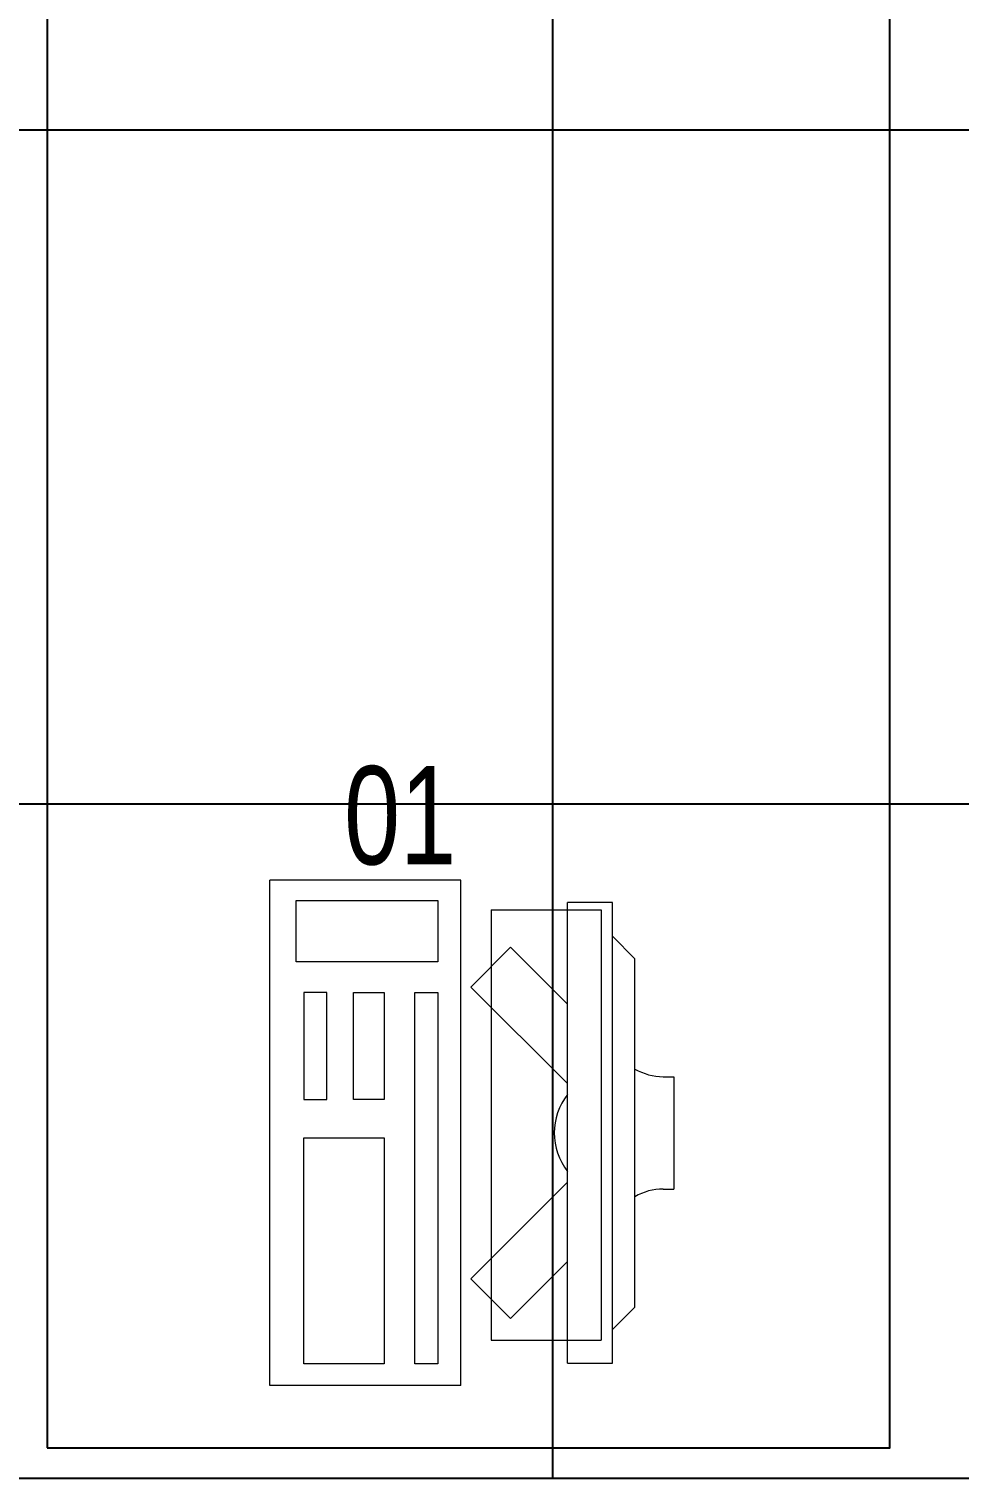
# Model space of a CAD drawing. Extents: x -509638 to 57327, y -29287 to 19916.
# Drawn here: x 30210 to 31038, y -6810 to -5520 of the extents above; entities that cross this region are included whole.
import ezdxf

# ---------------------------------------------------------------- set-up
doc = ezdxf.new("R2010")
doc.units = 0
doc.header["$LTSCALE"] = 0.25
doc.linetypes.add('DASHDOT', pattern=[25.4, 12.7, -6.35, 0, -6.35])
for name, color, linetype, lineweight in [('01-First Floor$0$72_EGR_EQP_TAG', 142, 'Continuous', 5), ('01-First Floor$0$LOADING', 253, 'Continuous', 5), ('01-First Floor$0$Walls', 251, 'Continuous', 5), ('E-LITE-CLNG-CNDT', 6, 'DASHDOT', 35)]:
    doc.layers.add(name, color=color, linetype=linetype, lineweight=lineweight)
doc.layers.add('01-First Floor$0$FALSE CEILING', color=251, linetype='Continuous')
doc.styles.add('01-First Floor$0$X3G_ENTITY_257CFD', font='swisscl.ttf', dxfattribs={"height": 200})

# ---------------------------------------------------------------- blocks, each defined once
blk = doc.blocks.new('01-First Floor$0$ITCWLS1-P')
at = {"layer": '01-First Floor$0$LOADING'}
for p, q in [((-0.17, 0.45), (-0.17, 0)), ((-0.17, 0.45), (0, 0.45)), ((0, 0.45), (0, 0)), ((-0.2651, 0.43, 0), (-0.3051, 0.43, 0)), ((-0.3051, 0.43, 0), (-0.3051, 0.02, 0)), ((-0.2651, 0.43, 0), (-0.2651, 0.02, 0)), ((-0.1496, 0.4305), (-0.1291, 0.4305)), ((-0.1291, 0.4305), (-0.1291, 0.4089)), ((-0.3251, 0.38, 0), (-0.3051, 0.4, 0)), ((-0.197, 0.4094), (-0.295, 0.4094)), ((-0.295, 0.0264), (-0.295, 0.4094)), ((-0.197, 0.0264), (-0.197, 0.4094)), ((-0.3251, 0.38, 0), (-0.3251, 0.07, 0)), ((-0.3503, 0.275), (-0.3596, 0.275)), ((-0.3596, 0.175), (-0.3596, 0.275)), ((-0.3503, 0.175), (-0.3596, 0.175)), ((-0.3251, 0.07, 0), (-0.3051, 0.05, 0)), ((-0.197, 0.0264), (-0.295, 0.0264)), ((-0.3051, 0.02, 0), (-0.2651, 0.02, 0)), ((-0.17, 0), (0, 0))]:
    blk.add_line(p, q, dxfattribs=at)
at = {"layer": '01-First Floor$0$LOADING', "extrusion": (2.48281e-10, 3.18408e-10, -1)}
for p, q in [((-0.2651, 0.3395), (-0.2144, 0.3902)), ((-0.1791, 0.3548), (-0.2144, 0.3902)), ((-0.2651, 0.2688), (-0.1791, 0.3548))]:
    blk.add_line(p, q, dxfattribs=at)
at = {"layer": '01-First Floor$0$LOADING', "extrusion": (2.48281e-10, -3.18408e-10, -1)}
for p, q in [((-0.2651, 0.1812), (-0.1791, 0.0952)), ((-0.2651, 0.1105), (-0.2144, 0.0598)), ((-0.1791, 0.0952), (-0.2144, 0.0598))]:
    blk.add_line(p, q, dxfattribs=at)
at = {"layer": '01-First Floor$0$LOADING'}
for points in [[(-0.1291, 0.4089), (-0.1291, 0.1), (-0.1496, 0.1), (-0.1496, 0.4305)], [(-0.1496, 0.1), (-0.1496, 0.1), (-0.1496, 0.1), (-0.1496, 0.1), (-0.1496, 0.1), (-0.1496, 0.1), (-0.1496, 0.1), (-0.1496, 0.1), (-0.1496, 0.1)], [(-0.1496, 0.1), (-0.1496, 0.1), (-0.1496, 0.1), (-0.1496, 0.1), (-0.1496, 0.1), (-0.1496, 0.1), (-0.1496, 0.1), (-0.1496, 0.1), (-0.1496, 0.1), (-0.1496, 0.1), (-0.1496, 0.1), (-0.1496, 0.1), (-0.1496, 0.1), (-0.1496, 0.1), (-0.1496, 0.1), (-0.1496, 0.1), (-0.1496, 0.1), (-0.1496, 0.1)], [(-0.1496, 0.1), (-0.1496, 0.1), (-0.1496, 0.1), (-0.1496, 0.1), (-0.1496, 0.1), (-0.1496, 0.1), (-0.1496, 0.1), (-0.1496, 0.1), (-0.1496, 0.1), (-0.1496, 0.1)], [(-0.1496, 0.1), (-0.1496, 0.1), (-0.1496, 0.1), (-0.1496, 0.1), (-0.1496, 0.1), (-0.1496, 0.1), (-0.1496, 0.1)], [(-0.1496, 0.1), (-0.1496, 0.1), (-0.1496, 0.1), (-0.1496, 0.1), (-0.1496, 0.1), (-0.1496, 0.1), (-0.1496, 0.1), (-0.1496, 0.1), (-0.1496, 0.1), (-0.1496, 0.1)], [(-0.1496, 0.1), (-0.1496, 0.1), (-0.1496, 0.1), (-0.1496, 0.1), (-0.1496, 0.1), (-0.1496, 0.1), (-0.1496, 0.1), (-0.1496, 0.1), (-0.1496, 0.1), (-0.1496, 0.1), (-0.1496, 0.1), (-0.1496, 0.1), (-0.1496, 0.1), (-0.1496, 0.1), (-0.1496, 0.1)], [(-0.1496, 0.1), (-0.1496, 0.1), (-0.1496, 0.1), (-0.1496, 0.1), (-0.1496, 0.1), (-0.1496, 0.1), (-0.1496, 0.1), (-0.1496, 0.1), (-0.1496, 0.1), (-0.1496, 0.1)], [(-0.1496, 0.1), (-0.1496, 0.1), (-0.1496, 0.1), (-0.1496, 0.1), (-0.1496, 0.1), (-0.1496, 0.1), (-0.1496, 0.1), (-0.1496, 0.1), (-0.1496, 0.1), (-0.1496, 0.1)], [(-0.1496, 0.1), (-0.1496, 0.1), (-0.1496, 0.1), (-0.1496, 0.1), (-0.1496, 0.1), (-0.1496, 0.1), (-0.1496, 0.1), (-0.1496, 0.1), (-0.1496, 0.1), (-0.1496, 0.1), (-0.1496, 0.1), (-0.1496, 0.1), (-0.1496, 0.1), (-0.1496, 0.1), (-0.1496, 0.1), (-0.1496, 0.1), (-0.1496, 0.1), (-0.1496, 0.1), (-0.1496, 0.1), (-0.1496, 0.1), (-0.1496, 0.1), (-0.1496, 0.1), (-0.1496, 0.1), (-0.1496, 0.1), (-0.1496, 0.1), (-0.1496, 0.1), (-0.1496, 0.1), (-0.1496, 0.1), (-0.1496, 0.1), (-0.1496, 0.1), (-0.1496, 0.1), (-0.1496, 0.1), (-0.1496, 0.1), (-0.1496, 0.1), (-0.1496, 0.1), (-0.1496, 0.1), (-0.1496, 0.1), (-0.1496, 0.1), (-0.1496, 0.1), (-0.1496, 0.1), (-0.1496, 0.1), (-0.1496, 0.1), (-0.1496, 0.1), (-0.1496, 0.1), (-0.1496, 0.1), (-0.1496, 0.1), (-0.1496, 0.1), (-0.1496, 0.1), (-0.1496, 0.1), (-0.1496, 0.1), (-0.1496, 0.1), (-0.1496, 0.1), (-0.1496, 0.1), (-0.1496, 0.1)], [(-0.1496, 0.1), (-0.1496, 0.1), (-0.1496, 0.1), (-0.1496, 0.1), (-0.1496, 0.1), (-0.1496, 0.1), (-0.1496, 0.1), (-0.1496, 0.1), (-0.1496, 0.1), (-0.1496, 0.1), (-0.1496, 0.1), (-0.1496, 0.1), (-0.1496, 0.1), (-0.1496, 0.1), (-0.1496, 0.1), (-0.1496, 0.1), (-0.1496, 0.1), (-0.1496, 0.1), (-0.1496, 0.1), (-0.1496, 0.1), (-0.1496, 0.1), (-0.1496, 0.1), (-0.1496, 0.1), (-0.1496, 0.1), (-0.1496, 0.1), (-0.1496, 0.1), (-0.1496, 0.1), (-0.1496, 0.1), (-0.1496, 0.1), (-0.1496, 0.1), (-0.1496, 0.1), (-0.1496, 0.1), (-0.1496, 0.1), (-0.1496, 0.1), (-0.1496, 0.1), (-0.1496, 0.1), (-0.1496, 0.1), (-0.1496, 0.1), (-0.1496, 0.1), (-0.1496, 0.1), (-0.1496, 0.1), (-0.1496, 0.1), (-0.1496, 0.1), (-0.1496, 0.1), (-0.1496, 0.1), (-0.1496, 0.1), (-0.1496, 0.1), (-0.1496, 0.1), (-0.1496, 0.1), (-0.1496, 0.1), (-0.1496, 0.1), (-0.1496, 0.1), (-0.1496, 0.1), (-0.1496, 0.1), (-0.1496, 0.1), (-0.1496, 0.1), (-0.1496, 0.1), (-0.1496, 0.1), (-0.1496, 0.1), (-0.1496, 0.1), (-0.1496, 0.1), (-0.1496, 0.1), (-0.1496, 0.1), (-0.1496, 0.1), (-0.1496, 0.1), (-0.1496, 0.1), (-0.1496, 0.1), (-0.1496, 0.1), (-0.1496, 0.1), (-0.1496, 0.1), (-0.1496, 0.1), (-0.1496, 0.1), (-0.1496, 0.1), (-0.1496, 0.1), (-0.1496, 0.1), (-0.1496, 0.1), (-0.1496, 0.1), (-0.1496, 0.1), (-0.1496, 0.1), (-0.1496, 0.1), (-0.1496, 0.1), (-0.1496, 0.1), (-0.1496, 0.1), (-0.1496, 0.1), (-0.1496, 0.1), (-0.1496, 0.1), (-0.1496, 0.1), (-0.1496, 0.1), (-0.1496, 0.1)], [(-0.1496, 0.1), (-0.1496, 0.1), (-0.1496, 0.1), (-0.1496, 0.1), (-0.1496, 0.1), (-0.1496, 0.1), (-0.1496, 0.1), (-0.1496, 0.1), (-0.1496, 0.1), (-0.1496, 0.1), (-0.1496, 0.1), (-0.1496, 0.1)], [(-0.1496, 0.1), (-0.1496, 0.1), (-0.1496, 0.1), (-0.1496, 0.1), (-0.1496, 0.1), (-0.1496, 0.1), (-0.1496, 0.1)], [(-0.1496, 0.1), (-0.1496, 0.1), (-0.1496, 0.1), (-0.1496, 0.1), (-0.1496, 0.1), (-0.1496, 0.1), (-0.1496, 0.1), (-0.1496, 0.1), (-0.1496, 0.1), (-0.1496, 0.1), (-0.1496, 0.1), (-0.1496, 0.1), (-0.1496, 0.1), (-0.1496, 0.1), (-0.1496, 0.1), (-0.1496, 0.1), (-0.1496, 0.1)], [(-0.1496, 0.1), (-0.1496, 0.1), (-0.1496, 0.1), (-0.1496, 0.1), (-0.1496, 0.1), (-0.1496, 0.1), (-0.1496, 0.1), (-0.1496, 0.1), (-0.1496, 0.1), (-0.1496, 0.1), (-0.1496, 0.1), (-0.1496, 0.1), (-0.1496, 0.1), (-0.1496, 0.1), (-0.1496, 0.1), (-0.1496, 0.1), (-0.1496, 0.1), (-0.1496, 0.1), (-0.1496, 0.1), (-0.1496, 0.1), (-0.1496, 0.1), (-0.1496, 0.1), (-0.1496, 0.1), (-0.1496, 0.1), (-0.1496, 0.1), (-0.1496, 0.1), (-0.1496, 0.1), (-0.1496, 0.1), (-0.1496, 0.1), (-0.1496, 0.1), (-0.1496, 0.1), (-0.1496, 0.1), (-0.1496, 0.1), (-0.1496, 0.1), (-0.1496, 0.1), (-0.1496, 0.1), (-0.1496, 0.1), (-0.1496, 0.1), (-0.1496, 0.1), (-0.1496, 0.1), (-0.1496, 0.1), (-0.1496, 0.1), (-0.1496, 0.1), (-0.1496, 0.1), (-0.1496, 0.1), (-0.1496, 0.1), (-0.1496, 0.1), (-0.1496, 0.1), (-0.1496, 0.1), (-0.1496, 0.1), (-0.1496, 0.1), (-0.1496, 0.1), (-0.1496, 0.1), (-0.1496, 0.1), (-0.1496, 0.1), (-0.1496, 0.1), (-0.1496, 0.1), (-0.1496, 0.1), (-0.1496, 0.1), (-0.1496, 0.1), (-0.1496, 0.1), (-0.1496, 0.1), (-0.1496, 0.1), (-0.1496, 0.1), (-0.1496, 0.1), (-0.1496, 0.1), (-0.1496, 0.1), (-0.1496, 0.1), (-0.1496, 0.1), (-0.1496, 0.1), (-0.1496, 0.1), (-0.1496, 0.1), (-0.1496, 0.1), (-0.1496, 0.1), (-0.1496, 0.1), (-0.1496, 0.1), (-0.1496, 0.1), (-0.1496, 0.1), (-0.1496, 0.1), (-0.1496, 0.1), (-0.1496, 0.1), (-0.1496, 0.1), (-0.1496, 0.1), (-0.1496, 0.1), (-0.1496, 0.1), (-0.1496, 0.1), (-0.1496, 0.1), (-0.1496, 0.1), (-0.1496, 0.1), (-0.1496, 0.1), (-0.1496, 0.1), (-0.1496, 0.1), (-0.1496, 0.1), (-0.1496, 0.1), (-0.1496, 0.1), (-0.1496, 0.1), (-0.1496, 0.1), (-0.1496, 0.1), (-0.1496, 0.1), (-0.1496, 0.1), (-0.1496, 0.1), (-0.1496, 0.1), (-0.1496, 0.1), (-0.1496, 0.1), (-0.1496, 0.1), (-0.1496, 0.1), (-0.1496, 0.1), (-0.1496, 0.1), (-0.1496, 0.1), (-0.1496, 0.1), (-0.1496, 0.1)], [(-0.1496, 0.1), (-0.1496, 0.1), (-0.1496, 0.1), (-0.1496, 0.1), (-0.1496, 0.1), (-0.1496, 0.1), (-0.1496, 0.1), (-0.1496, 0.1)]]:
    blk.add_lwpolyline(points, dxfattribs=at)
for points in [[(-0.1019, 0.4305), (-0.0304, 0.4305), (-0.0304, 0.2294), (-0.1019, 0.2294)], [(-0.1019, 0.1954), (-0.0747, 0.1954), (-0.0747, 0.1), (-0.1019, 0.1)], [(-0.0304, 0.1954), (-0.0508, 0.1954), (-0.0508, 0.1), (-0.0304, 0.1)], [(-0.1496, 0.1), (-0.1496, 0.1), (-0.1496, 0.1), (-0.1496, 0.1), (-0.1496, 0.1), (-0.1496, 0.1), (-0.1496, 0.1), (-0.1496, 0.1), (-0.1496, 0.1), (-0.1496, 0.1), (-0.1496, 0.1), (-0.1496, 0.1), (-0.1496, 0.1), (-0.1496, 0.1), (-0.1496, 0.1), (-0.1496, 0.1), (-0.1496, 0.1), (-0.1496, 0.1), (-0.1496, 0.1), (-0.1496, 0.1), (-0.1496, 0.1), (-0.1496, 0.1), (-0.1496, 0.1), (-0.1496, 0.1), (-0.1496, 0.1), (-0.1496, 0.1), (-0.1496, 0.1), (-0.1496, 0.1), (-0.1496, 0.1), (-0.1496, 0.1), (-0.1496, 0.1), (-0.1496, 0.1), (-0.1496, 0.1), (-0.1496, 0.1), (-0.1496, 0.1), (-0.1496, 0.1), (-0.1496, 0.1), (-0.1496, 0.1), (-0.1496, 0.1), (-0.1496, 0.1), (-0.1496, 0.1), (-0.1496, 0.1), (-0.1496, 0.1), (-0.1496, 0.1), (-0.1496, 0.1), (-0.1496, 0.1), (-0.1496, 0.1), (-0.1496, 0.1), (-0.1496, 0.1), (-0.1496, 0.1), (-0.1496, 0.1), (-0.1496, 0.1), (-0.1496, 0.1), (-0.1496, 0.1), (-0.1496, 0.1), (-0.1496, 0.1), (-0.1496, 0.1), (-0.1496, 0.1), (-0.1496, 0.1), (-0.1496, 0.1), (-0.1496, 0.1), (-0.1496, 0.1), (-0.1496, 0.1), (-0.1496, 0.1), (-0.1496, 0.1), (-0.1496, 0.1), (-0.1496, 0.1), (-0.1496, 0.1), (-0.1496, 0.1), (-0.1496, 0.1), (-0.1496, 0.1), (-0.1496, 0.1), (-0.1496, 0.1), (-0.1496, 0.1), (-0.1496, 0.1), (-0.1496, 0.1), (-0.1496, 0.1), (-0.1496, 0.1), (-0.1496, 0.1), (-0.1496, 0.1), (-0.1496, 0.1), (-0.1496, 0.1), (-0.1496, 0.1), (-0.1496, 0.1), (-0.1496, 0.1), (-0.1496, 0.1), (-0.1496, 0.1), (-0.1496, 0.1), (-0.1496, 0.1), (-0.1496, 0.1), (-0.1496, 0.1), (-0.1496, 0.1), (-0.1496, 0.1), (-0.1496, 0.1), (-0.1496, 0.1), (-0.1496, 0.1), (-0.1496, 0.1), (-0.1496, 0.1), (-0.1496, 0.1), (-0.1496, 0.1), (-0.1496, 0.1), (-0.1496, 0.1), (-0.1496, 0.1), (-0.1496, 0.1), (-0.1496, 0.1), (-0.1496, 0.1), (-0.1496, 0.1), (-0.1496, 0.1), (-0.1496, 0.1), (-0.1496, 0.1), (-0.1496, 0.1), (-0.1496, 0.1), (-0.1496, 0.1), (-0.1496, 0.1), (-0.1496, 0.1), (-0.1496, 0.1), (-0.1496, 0.1), (-0.1496, 0.1), (-0.1496, 0.1), (-0.1496, 0.1), (-0.1496, 0.1), (-0.1496, 0.1), (-0.1496, 0.1), (-0.1496, 0.1), (-0.1496, 0.1), (-0.1496, 0.1), (-0.1496, 0.1), (-0.1496, 0.1), (-0.1496, 0.1), (-0.1496, 0.1), (-0.1496, 0.1), (-0.1496, 0.1), (-0.1496, 0.1), (-0.1496, 0.1), (-0.1496, 0.1), (-0.1496, 0.1), (-0.1496, 0.1), (-0.1496, 0.1), (-0.1496, 0.1), (-0.1496, 0.1), (-0.1496, 0.1), (-0.1496, 0.1), (-0.1496, 0.1), (-0.1496, 0.1), (-0.1496, 0.1), (-0.1496, 0.1), (-0.1496, 0.1), (-0.1496, 0.1), (-0.1496, 0.1), (-0.1496, 0.1), (-0.1496, 0.1), (-0.1496, 0.1), (-0.1496, 0.1), (-0.1496, 0.1), (-0.1496, 0.1), (-0.1496, 0.1), (-0.1496, 0.1), (-0.1496, 0.1), (-0.1496, 0.1), (-0.1496, 0.1), (-0.1496, 0.1), (-0.1496, 0.1), (-0.1496, 0.1), (-0.1496, 0.1), (-0.1496, 0.1), (-0.1496, 0.1), (-0.1496, 0.1), (-0.1496, 0.1), (-0.1496, 0.1), (-0.1496, 0.1), (-0.1496, 0.1), (-0.1496, 0.1), (-0.1496, 0.1), (-0.1496, 0.1), (-0.1496, 0.1), (-0.1496, 0.1), (-0.1496, 0.1), (-0.1496, 0.1), (-0.1496, 0.1), (-0.1496, 0.1), (-0.1496, 0.1), (-0.1496, 0.1), (-0.1496, 0.1), (-0.1496, 0.1), (-0.1496, 0.1), (-0.1496, 0.1), (-0.1496, 0.1), (-0.1496, 0.1), (-0.1496, 0.1), (-0.1496, 0.1), (-0.1496, 0.1), (-0.1496, 0.1), (-0.1496, 0.1), (-0.1496, 0.1), (-0.1496, 0.1), (-0.1496, 0.1), (-0.1496, 0.1), (-0.1496, 0.1), (-0.1496, 0.1), (-0.1496, 0.1), (-0.1496, 0.1), (-0.1496, 0.1), (-0.1496, 0.1), (-0.1496, 0.1), (-0.1496, 0.1), (-0.1496, 0.1), (-0.1496, 0.1), (-0.1496, 0.1), (-0.1496, 0.1), (-0.1496, 0.1), (-0.1496, 0.1), (-0.1496, 0.1), (-0.1496, 0.1), (-0.1496, 0.1), (-0.1496, 0.1), (-0.1496, 0.1), (-0.1496, 0.1), (-0.1496, 0.1), (-0.1496, 0.1), (-0.1496, 0.1), (-0.1496, 0.1), (-0.1496, 0.1), (-0.1496, 0.1), (-0.1496, 0.1), (-0.1496, 0.1), (-0.1496, 0.1), (-0.1496, 0.1), (-0.1496, 0.1), (-0.1496, 0.1), (-0.1496, 0.1), (-0.1496, 0.1), (-0.1496, 0.1), (-0.1496, 0.1), (-0.1496, 0.1), (-0.1496, 0.1), (-0.1496, 0.1), (-0.1496, 0.1), (-0.1496, 0.1), (-0.1496, 0.1), (-0.1496, 0.1), (-0.1496, 0.1), (-0.1496, 0.1), (-0.1496, 0.1), (-0.1496, 0.1), (-0.1496, 0.1), (-0.1496, 0.1), (-0.1496, 0.1), (-0.1496, 0.1), (-0.1496, 0.1), (-0.1496, 0.1), (-0.1496, 0.1), (-0.1496, 0.1), (-0.1496, 0.1), (-0.1496, 0.1), (-0.1496, 0.1), (-0.1496, 0.1), (-0.1496, 0.1), (-0.1496, 0.1), (-0.1496, 0.1), (-0.1496, 0.1), (-0.1496, 0.1), (-0.1496, 0.1), (-0.1496, 0.1), (-0.1496, 0.1), (-0.1496, 0.1), (-0.1496, 0.1), (-0.1496, 0.1), (-0.1496, 0.1), (-0.1496, 0.1), (-0.1496, 0.1), (-0.1496, 0.1), (-0.1496, 0.1), (-0.1496, 0.1), (-0.1496, 0.1), (-0.1496, 0.1), (-0.1496, 0.1), (-0.1496, 0.1)], [(-0.1496, 0.1), (-0.1496, 0.1), (-0.1496, 0.1), (-0.1496, 0.1), (-0.1496, 0.1), (-0.1496, 0.1), (-0.1496, 0.1), (-0.1496, 0.1), (-0.1496, 0.1), (-0.1496, 0.1), (-0.1496, 0.1), (-0.1496, 0.1), (-0.1496, 0.1), (-0.1496, 0.1), (-0.1496, 0.1), (-0.1496, 0.1), (-0.1496, 0.1), (-0.1496, 0.1), (-0.1496, 0.1), (-0.1496, 0.1), (-0.1496, 0.1), (-0.1496, 0.1), (-0.1496, 0.1), (-0.1496, 0.1), (-0.1496, 0.1), (-0.1496, 0.1), (-0.1496, 0.1), (-0.1496, 0.1), (-0.1496, 0.1), (-0.1496, 0.1), (-0.1496, 0.1), (-0.1496, 0.1), (-0.1496, 0.1), (-0.1496, 0.1), (-0.1496, 0.1), (-0.1496, 0.1), (-0.1496, 0.1), (-0.1496, 0.1), (-0.1496, 0.1), (-0.1496, 0.1), (-0.1496, 0.1), (-0.1496, 0.1), (-0.1496, 0.1), (-0.1496, 0.1), (-0.1496, 0.1), (-0.1496, 0.1), (-0.1496, 0.1), (-0.1496, 0.1), (-0.1496, 0.1), (-0.1496, 0.1), (-0.1496, 0.1), (-0.1496, 0.1), (-0.1496, 0.1), (-0.1496, 0.1), (-0.1496, 0.1), (-0.1496, 0.1), (-0.1496, 0.1), (-0.1496, 0.1), (-0.1496, 0.1), (-0.1496, 0.1), (-0.1496, 0.1), (-0.1496, 0.1), (-0.1496, 0.1), (-0.1496, 0.1), (-0.1496, 0.1), (-0.1496, 0.1), (-0.1496, 0.1), (-0.1496, 0.1), (-0.1496, 0.1), (-0.1496, 0.1), (-0.1496, 0.1), (-0.1496, 0.1), (-0.1496, 0.1), (-0.1496, 0.1), (-0.1496, 0.1), (-0.1496, 0.1), (-0.1496, 0.1), (-0.1496, 0.1), (-0.1496, 0.1), (-0.1496, 0.1), (-0.1496, 0.1), (-0.1496, 0.1), (-0.1496, 0.1), (-0.1496, 0.1), (-0.1496, 0.1), (-0.1496, 0.1), (-0.1496, 0.1), (-0.1496, 0.1), (-0.1496, 0.1), (-0.1496, 0.1), (-0.1496, 0.1), (-0.1496, 0.1), (-0.1496, 0.1), (-0.1496, 0.1), (-0.1496, 0.1), (-0.1496, 0.1), (-0.1496, 0.1), (-0.1496, 0.1), (-0.1496, 0.1), (-0.1496, 0.1), (-0.1496, 0.1), (-0.1496, 0.1), (-0.1496, 0.1), (-0.1496, 0.1), (-0.1496, 0.1), (-0.1496, 0.1), (-0.1496, 0.1), (-0.1496, 0.1), (-0.1496, 0.1), (-0.1496, 0.1), (-0.1496, 0.1), (-0.1496, 0.1), (-0.1496, 0.1), (-0.1496, 0.1), (-0.1496, 0.1), (-0.1496, 0.1), (-0.1496, 0.1), (-0.1496, 0.1), (-0.1496, 0.1), (-0.1496, 0.1), (-0.1496, 0.1), (-0.1496, 0.1), (-0.1496, 0.1), (-0.1496, 0.1), (-0.1496, 0.1), (-0.1496, 0.1), (-0.1496, 0.1), (-0.1496, 0.1), (-0.1496, 0.1), (-0.1496, 0.1), (-0.1496, 0.1), (-0.1496, 0.1), (-0.1496, 0.1), (-0.1496, 0.1), (-0.1496, 0.1), (-0.1496, 0.1), (-0.1496, 0.1), (-0.1496, 0.1), (-0.1496, 0.1), (-0.1496, 0.1), (-0.1496, 0.1), (-0.1496, 0.1), (-0.1496, 0.1), (-0.1496, 0.1), (-0.1496, 0.1), (-0.1496, 0.1), (-0.1496, 0.1), (-0.1496, 0.1), (-0.1496, 0.1), (-0.1496, 0.1), (-0.1496, 0.1), (-0.1496, 0.1), (-0.1496, 0.1), (-0.1496, 0.1), (-0.1496, 0.1), (-0.1496, 0.1), (-0.1496, 0.1), (-0.1496, 0.1), (-0.1496, 0.1), (-0.1496, 0.1), (-0.1496, 0.1), (-0.1496, 0.1), (-0.1496, 0.1), (-0.1496, 0.1), (-0.1496, 0.1), (-0.1496, 0.1), (-0.1496, 0.1), (-0.1496, 0.1), (-0.1496, 0.1), (-0.1496, 0.1), (-0.1496, 0.1), (-0.1496, 0.1), (-0.1496, 0.1), (-0.1496, 0.1), (-0.1496, 0.1), (-0.1496, 0.1), (-0.1496, 0.1), (-0.1496, 0.1), (-0.1496, 0.1), (-0.1496, 0.1), (-0.1496, 0.1), (-0.1496, 0.1), (-0.1496, 0.1), (-0.1496, 0.1), (-0.1496, 0.1), (-0.1496, 0.1), (-0.1496, 0.1), (-0.1496, 0.1), (-0.1496, 0.1), (-0.1496, 0.1), (-0.1496, 0.1), (-0.1496, 0.1), (-0.1496, 0.1), (-0.1496, 0.1), (-0.1496, 0.1), (-0.1496, 0.1), (-0.1496, 0.1), (-0.1496, 0.1), (-0.1496, 0.1), (-0.1496, 0.1), (-0.1496, 0.1), (-0.1496, 0.1), (-0.1496, 0.1), (-0.1496, 0.1), (-0.1496, 0.1), (-0.1496, 0.1), (-0.1496, 0.1), (-0.1496, 0.1), (-0.1496, 0.1), (-0.1496, 0.1), (-0.1496, 0.1), (-0.1496, 0.1), (-0.1496, 0.1), (-0.1496, 0.1)], [(-0.1496, 0.1), (-0.1496, 0.1), (-0.1496, 0.1), (-0.1496, 0.1), (-0.1496, 0.1), (-0.1496, 0.1), (-0.1496, 0.1), (-0.1496, 0.1), (-0.1496, 0.1), (-0.1496, 0.1), (-0.1496, 0.1), (-0.1496, 0.1), (-0.1496, 0.1), (-0.1496, 0.1), (-0.1496, 0.1), (-0.1496, 0.1), (-0.1496, 0.1), (-0.1496, 0.1), (-0.1496, 0.1), (-0.1496, 0.1), (-0.1496, 0.1), (-0.1496, 0.1), (-0.1496, 0.1), (-0.1496, 0.1), (-0.1496, 0.1), (-0.1496, 0.1), (-0.1496, 0.1), (-0.1496, 0.1), (-0.1496, 0.1), (-0.1496, 0.1), (-0.1496, 0.1), (-0.1496, 0.1), (-0.1496, 0.1), (-0.1496, 0.1), (-0.1496, 0.1), (-0.1496, 0.1), (-0.1496, 0.1), (-0.1496, 0.1), (-0.1496, 0.1), (-0.1496, 0.1), (-0.1496, 0.1), (-0.1496, 0.1), (-0.1496, 0.1), (-0.1496, 0.1), (-0.1496, 0.1), (-0.1496, 0.1), (-0.1496, 0.1), (-0.1496, 0.1), (-0.1496, 0.1), (-0.1496, 0.1), (-0.1496, 0.1), (-0.1496, 0.1), (-0.1496, 0.1), (-0.1496, 0.1), (-0.1496, 0.1), (-0.1496, 0.1), (-0.1496, 0.1), (-0.1496, 0.1), (-0.1496, 0.1), (-0.1496, 0.1), (-0.1496, 0.1), (-0.1496, 0.1), (-0.1496, 0.1), (-0.1496, 0.1), (-0.1496, 0.1), (-0.1496, 0.1), (-0.1496, 0.1), (-0.1496, 0.1), (-0.1496, 0.1), (-0.1496, 0.1), (-0.1496, 0.1), (-0.1496, 0.1), (-0.1496, 0.1), (-0.1496, 0.1), (-0.1496, 0.1), (-0.1496, 0.1), (-0.1496, 0.1), (-0.1496, 0.1), (-0.1496, 0.1), (-0.1496, 0.1), (-0.1496, 0.1), (-0.1496, 0.1), (-0.1496, 0.1), (-0.1496, 0.1), (-0.1496, 0.1), (-0.1496, 0.1), (-0.1496, 0.1), (-0.1496, 0.1), (-0.1496, 0.1), (-0.1496, 0.1), (-0.1496, 0.1), (-0.1496, 0.1), (-0.1496, 0.1), (-0.1496, 0.1), (-0.1496, 0.1), (-0.1496, 0.1), (-0.1496, 0.1), (-0.1496, 0.1), (-0.1496, 0.1), (-0.1496, 0.1), (-0.1496, 0.1), (-0.1496, 0.1), (-0.1496, 0.1), (-0.1496, 0.1), (-0.1496, 0.1), (-0.1496, 0.1), (-0.1496, 0.1), (-0.1496, 0.1), (-0.1496, 0.1), (-0.1496, 0.1), (-0.1496, 0.1), (-0.1496, 0.1), (-0.1496, 0.1), (-0.1496, 0.1), (-0.1496, 0.1), (-0.1496, 0.1), (-0.1496, 0.1), (-0.1496, 0.1), (-0.1496, 0.1), (-0.1496, 0.1), (-0.1496, 0.1), (-0.1496, 0.1), (-0.1496, 0.1), (-0.1496, 0.1), (-0.1496, 0.1), (-0.1496, 0.1), (-0.1496, 0.1), (-0.1496, 0.1), (-0.1496, 0.1), (-0.1496, 0.1), (-0.1496, 0.1), (-0.1496, 0.1), (-0.1496, 0.1), (-0.1496, 0.1), (-0.1496, 0.1), (-0.1496, 0.1), (-0.1496, 0.1), (-0.1496, 0.1), (-0.1496, 0.1), (-0.1496, 0.1), (-0.1496, 0.1), (-0.1496, 0.1), (-0.1496, 0.1), (-0.1496, 0.1), (-0.1496, 0.1), (-0.1496, 0.1), (-0.1496, 0.1), (-0.1496, 0.1), (-0.1496, 0.1), (-0.1496, 0.1), (-0.1496, 0.1), (-0.1496, 0.1), (-0.1496, 0.1), (-0.1496, 0.1), (-0.1496, 0.1), (-0.1496, 0.1), (-0.1496, 0.1), (-0.1496, 0.1), (-0.1496, 0.1), (-0.1496, 0.1), (-0.1496, 0.1), (-0.1496, 0.1), (-0.1496, 0.1), (-0.1496, 0.1), (-0.1496, 0.1), (-0.1496, 0.1), (-0.1496, 0.1), (-0.1496, 0.1), (-0.1496, 0.1), (-0.1496, 0.1), (-0.1496, 0.1), (-0.1496, 0.1), (-0.1496, 0.1), (-0.1496, 0.1), (-0.1496, 0.1), (-0.1496, 0.1), (-0.1496, 0.1), (-0.1496, 0.1), (-0.1496, 0.1), (-0.1496, 0.1), (-0.1496, 0.1), (-0.1496, 0.1), (-0.1496, 0.1), (-0.1496, 0.1), (-0.1496, 0.1), (-0.1496, 0.1), (-0.1496, 0.1), (-0.1496, 0.1), (-0.1496, 0.1), (-0.1496, 0.1), (-0.1496, 0.1), (-0.1496, 0.1), (-0.1496, 0.1), (-0.1496, 0.1), (-0.1496, 0.1), (-0.1496, 0.1), (-0.1496, 0.1), (-0.1496, 0.1), (-0.1496, 0.1), (-0.1496, 0.1), (-0.1496, 0.1), (-0.1496, 0.1), (-0.1496, 0.1), (-0.1496, 0.1), (-0.1496, 0.1), (-0.1496, 0.1), (-0.1496, 0.1), (-0.1496, 0.1), (-0.1496, 0.1), (-0.1496, 0.1), (-0.1496, 0.1), (-0.1496, 0.1), (-0.1496, 0.1), (-0.1496, 0.1), (-0.1496, 0.1), (-0.1496, 0.1), (-0.1496, 0.1), (-0.1496, 0.1), (-0.1496, 0.1)], [(-0.1496, 0.0727), (-0.0236, 0.0727), (-0.0236, 0.0182), (-0.1496, 0.0182)]]:
    blk.add_lwpolyline(points, close=True, dxfattribs=at)
for centre, radius, start, end in [((-0.3503, 0.325), 0.05, 270, 300.3093), ((-0.3089, 0.225), 0.0556, 321.9431, 38.0569), ((-0.3503, 0.125), 0.05, 59.6907, 90)]:
    blk.add_arc(centre, radius, start, end, dxfattribs=at)
blk = doc.blocks.new('01-First Floor')
at = {"layer": '01-First Floor$0$FALSE CEILING', "linetype": 'Continuous'}
for p, q in [((30676, -6810), (30676, -2810)), ((29476, -5610), (32976, -5610)), ((29476, -6210), (32976, -6210))]:
    blk.add_line(p, q, dxfattribs=at)
at = {"layer": '01-First Floor$0$FALSE CEILING'}
blk.add_lwpolyline([(29476, -6810), (32976, -6810), (32976, -2810), (29476, -2810)], close=True, dxfattribs=at)
at = {"layer": '01-First Floor$0$FALSE CEILING', "elevation": -0.1}
blk.add_lwpolyline([(30226, -6783.2), (30976, -6783.2), (30976, -5283.2), (30226, -5283.2)], close=True, dxfattribs=at)
at = {"layer": '01-First Floor$0$LOADING', "elevation": -0.1}
blk.add_lwpolyline([(30226, -6783.2), (30976, -6783.2), (30976, -5283.2), (30226, -5283.2)], close=True, dxfattribs=at)
at = {"layer": '01-First Floor$0$Walls'}
blk.add_line((29476, -6810), (31896, -6810), dxfattribs=at)
at = {"layer": '01-First Floor$0$LOADING', "extrusion": (-8.01373e-06, -1.93993e-16, 1), "xscale": 1000.000000000014, "yscale": 1000.000000000014, "zscale": 1000.000000000014, "rotation": 180}
blk.add_blockref('01-First Floor$0$ITCWLS1-P', (30424.1, -6277.8, -0.3), dxfattribs=at)
at = {"layer": '01-First Floor$0$72_EGR_EQP_TAG', "insert": (30540.2, -6176.4, -0.1), "char_height": 87.47, "attachment_point": 2, "style": '01-First Floor$0$X3G_ENTITY_257CFD'}
blk.add_mtext('01', dxfattribs=at)

msp = doc.modelspace()

# ---------------------------------------------------------------- block references
at = {"layer": 'E-LITE-CLNG-CNDT'}
msp.add_blockref('01-First Floor', (0, 0), dxfattribs=at)

doc.saveas('drawing.dxf')
